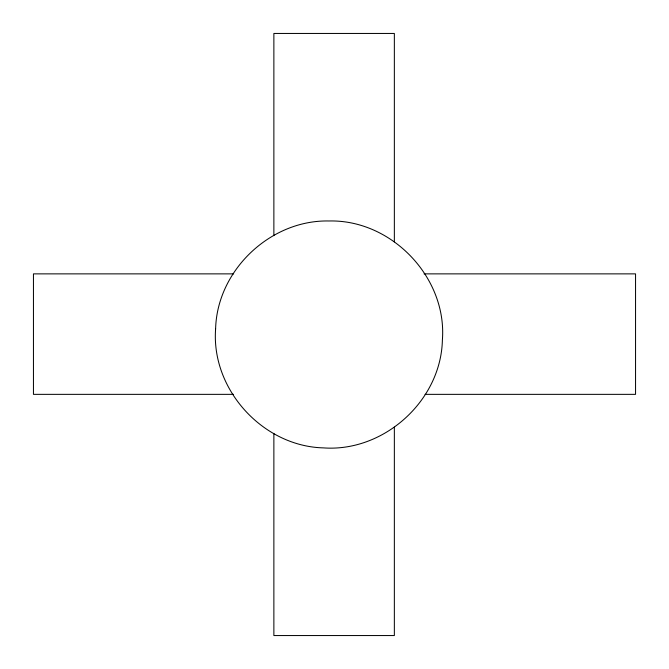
<?xml version="1.0" encoding="UTF-8"?>
<svg xmlns="http://www.w3.org/2000/svg" width="669" height="669" viewBox="0 0 669 669"><rect width="100%" height="100%" fill="white"/><g stroke="black" fill="none" stroke-linecap="round" stroke-linejoin="round"><path stroke-width="1" d="M233.648 273.872L33.45 273.872L33.45 394.35L233.548 394.35M424.037 273.872L635.55 273.872L635.55 394.35L425.074 394.35M394.35 241.877L394.35 33.45L273.872 33.45L273.872 235.622M394.35 427.123L394.35 635.55L273.872 635.55L273.872 433.378M215.61 328.956C211.053 389.534 262.9 446.315 323.428 447.887C383.839 452.294 440.996 400.79 442.385 340.061C447.243 277.426 391.557 219.415 328.997 220.979C270.46 219.716 217.04 270.251 215.61 328.956"/></g></svg>
